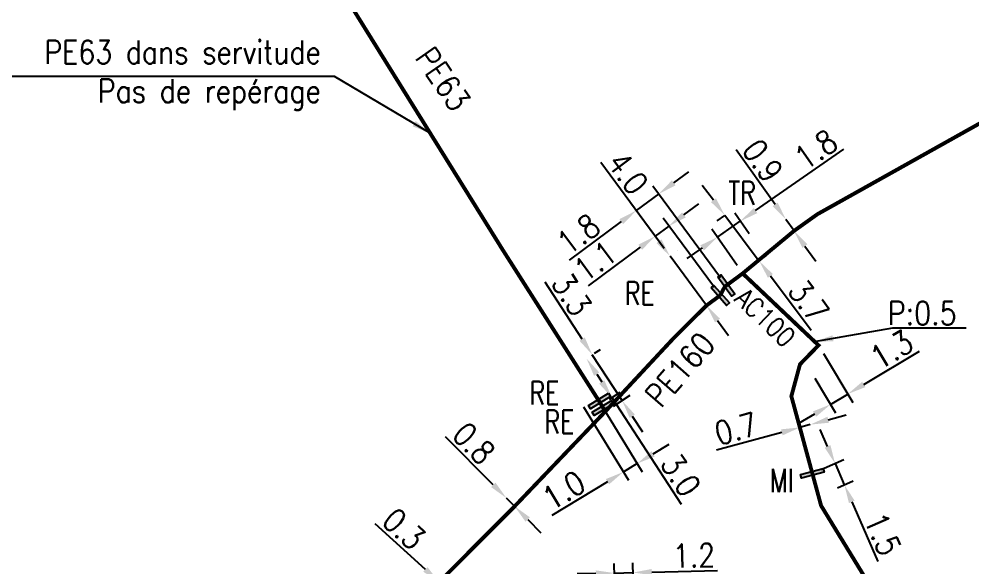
# Model space of a CAD drawing. Header units: millimetres. Extents: x 107995 to 109002, y 120994 to 122000.
# Drawn here: x 108598.7 to 108660.1, y 121178.5 to 121213.8 of the extents above; entities that cross this region are included whole.
import ezdxf
from ezdxf.enums import TextEntityAlignment as Align

# ---------------------------------------------------------------- set-up
doc = ezdxf.new("R2010")
doc.units = ezdxf.units.MM
doc.header["$PDMODE"] = 34
doc.linetypes.add('L_25_AP', pattern=[2000, 1000, 1000])
doc.linetypes.add('L_25_PE', pattern=[2000, 1000, 1000])
doc.layers.get('0').update_dxf_attribs({"linetype": 'CONTINUOUS'})
doc.layers.get('DEFPOINTS').update_dxf_attribs({"linetype": 'CONTINUOUS'})
for name, color, linetype in [('L_150', 1, 'CONTINUOUS'), ('L_300', 7, 'CONTINUOUS'), ('L_340', 7, 'CONTINUOUS')]:
    doc.layers.add(name, color=color, linetype=linetype)
doc.styles.get("Standard").update_dxf_attribs({"font": 'romans.shx', "width": 0.85})
doc.dimstyles.get("Standard").update_dxf_attribs({"dimtxt": 1.5, "dimasz": 1.2, "dimexe": 0.625, "dimexo": 0.625, "dimgap": 0.25, "dimtad": 1, "dimdec": 1, "dimzin": 0, "dimdsep": 46, "dimtxsty": 'Standard', "dimcen": -0.5, "dimadec": 0, "dimazin": 0, "dimtfac": 1, "dimtdec": 1, "dimtmove": 0, "dimatfit": 3, "dimfxl": 0, "dimtolj": 1, "dimtzin": 0, "dimarcsym": 0})

# ---------------------------------------------------------------- blocks, each defined once
blk = doc.blocks.new('*D552')
at = {"layer": 'DEFPOINTS', "color": 0, "linetype": 'Continuous', "transparency": 16777216}
for p in [(108648.11, 121200.855), (108648.11, 121200.855), (108648.633, 121200.123)]:
    blk.add_point(p, dxfattribs=at)
at = {"layer": 'L_150', "color": 0, "linetype": 'Continuous', "lineweight": -2, "transparency": 16777216}
for p, q in [((108647.412, 121201.831), (108644.906, 121205.339)), ((108648.633, 121200.123), (108648.11, 121200.855)), ((108649.331, 121199.147), (108650.029, 121198.17))]:
    blk.add_line(p, q, dxfattribs=at)
at = {"layer": 'L_150', "color": 0, "linetype": 'Continuous', "transparency": 16777216}
for points in [[(108647.575, 121201.948), (108647.25, 121201.715), (108648.11, 121200.855)], [(108649.494, 121199.263), (108649.168, 121199.03), (108648.633, 121200.123)]]:
    blk.add_solid(points, dxfattribs=at)
at = {"layer": 'L_150', "color": 0, "linetype": 'Continuous', "transparency": 16777216, "insert": (108646.624, 121204.655), "char_height": 1.5, "attachment_point": 5, "rotation": 305.55301}
blk.add_mtext('\\A1;0.9', dxfattribs=at)
blk = doc.blocks.new('*D553')
at = {"layer": 'DEFPOINTS', "color": 0, "linetype": 'Continuous', "transparency": 16777216}
for p in [(108645.168, 121200.745), (108646.096, 121199.416), (108645.323, 121197.382)]:
    blk.add_point(p, dxfattribs=at)
at = {"layer": 'L_150', "color": 0, "linetype": 'Continuous', "lineweight": -2, "transparency": 16777216}
for p, q in [((108646.152, 121201.432), (108651.839, 121205.4)), ((108645.738, 121199.928), (108644.81, 121201.258)), ((108643.693, 121199.716), (108645.168, 121200.745)), ((108644.965, 121197.894), (108643.336, 121200.229)), ((108642.709, 121199.03), (108641.725, 121198.343))]:
    blk.add_line(p, q, dxfattribs=at)
at = {"layer": 'L_150', "color": 0, "linetype": 'Continuous', "transparency": 16777216}
for points in [[(108646.038, 121201.596), (108646.266, 121201.268), (108645.168, 121200.745)], [(108642.595, 121199.194), (108642.824, 121198.866), (108643.693, 121199.716)]]:
    blk.add_solid(points, dxfattribs=at)
at = {"layer": 'L_150', "color": 0, "linetype": 'Continuous', "transparency": 16777216, "insert": (108650.041, 121205.365), "char_height": 1.5, "attachment_point": 5, "rotation": 34.90723}
blk.add_mtext('\\A1;1.8', dxfattribs=at)
blk = doc.blocks.new('*D554')
at = {"layer": 'DEFPOINTS', "color": 0, "linetype": 'Continuous', "transparency": 16777216}
for p in [(108649.682, 121187.642), (108649.682, 121187.642), (108649.007, 121187.458)]:
    blk.add_point(p, dxfattribs=at)
at = {"layer": 'L_150', "color": 0, "linetype": 'Continuous', "lineweight": -2, "transparency": 16777216}
for p, q in [((108650.84, 121187.956), (108651.998, 121188.271)), ((108649.682, 121187.642), (108649.007, 121187.458)), ((108647.849, 121187.143), (108643.63, 121185.997))]:
    blk.add_line(p, q, dxfattribs=at)
at = {"layer": 'L_150', "color": 0, "linetype": 'Continuous', "transparency": 16777216}
for points in [[(108650.788, 121188.149), (108650.893, 121187.763), (108649.682, 121187.642)], [(108647.796, 121187.336), (108647.901, 121186.95), (108649.007, 121187.458)]]:
    blk.add_solid(points, dxfattribs=at)
at = {"layer": 'L_150', "color": 0, "linetype": 'Continuous', "transparency": 16777216, "insert": (108644.898, 121187.378), "char_height": 1.5, "attachment_point": 5, "rotation": 15.20358}
blk.add_mtext('\\A1;0.7', dxfattribs=at)
blk = doc.blocks.new('*D555')
at = {"layer": 'DEFPOINTS', "color": 0, "linetype": 'Continuous', "transparency": 16777216}
for p in [(108650.211, 121192.752), (108649.645, 121191.168), (108652.097, 121189.61)]:
    blk.add_point(p, dxfattribs=at)
at = {"layer": 'L_150', "color": 0, "linetype": 'Continuous', "lineweight": -2, "transparency": 16777216}
for p, q in [((108650.532, 121192.216), (108652.419, 121189.074)), ((108653.126, 121190.228), (108656.718, 121192.384)), ((108649.967, 121190.633), (108651.305, 121188.405)), ((108650.983, 121188.941), (108652.097, 121189.61)), ((108649.954, 121188.323), (108648.925, 121187.705))]:
    blk.add_line(p, q, dxfattribs=at)
at = {"layer": 'L_150', "color": 0, "linetype": 'Continuous', "transparency": 16777216}
for points in [[(108653.023, 121190.399), (108653.229, 121190.056), (108652.097, 121189.61)], [(108649.851, 121188.494), (108650.057, 121188.152), (108650.983, 121188.941)]]:
    blk.add_solid(points, dxfattribs=at)
at = {"layer": 'L_150', "color": 0, "linetype": 'Continuous', "transparency": 16777216, "insert": (108654.922, 121192.472), "char_height": 1.5, "attachment_point": 5, "rotation": 30.982}
blk.add_mtext('\\A1;1.3', dxfattribs=at)
blk = doc.blocks.new('*D545')
at = {"layer": 'DEFPOINTS', "color": 0, "linetype": 'Continuous', "transparency": 16777216}
for p in [(108649.812, 121184.497), (108651.874, 121183.76), (108650.858, 121183.317)]:
    blk.add_point(p, dxfattribs=at)
at = {"layer": 'L_340', "color": 0, "linetype": 'Continuous', "lineweight": -2, "transparency": 16777216}
for p, q in [((108650.795, 121186.235), (108650.315, 121187.335)), ((108650.384, 121184.747), (108651.847, 121185.385)), ((108651.274, 121185.135), (108651.874, 121183.76)), ((108651.431, 121183.566), (108652.447, 121184.01)), ((108652.354, 121182.66), (108654.03, 121178.821))]:
    blk.add_line(p, q, dxfattribs=at)
at = {"layer": 'L_340', "color": 0, "linetype": 'Continuous', "transparency": 16777216}
for points in [[(108650.978, 121186.315), (108650.611, 121186.155), (108651.274, 121185.135)], [(108652.538, 121182.74), (108652.171, 121182.58), (108651.874, 121183.76)]]:
    blk.add_solid(points, dxfattribs=at)
at = {"layer": 'L_340', "color": 0, "linetype": 'Continuous', "transparency": 16777216, "insert": (108654.349, 121180.591), "char_height": 1.5, "attachment_point": 5, "rotation": 293.57552}
blk.add_mtext('\\A1;1.5', dxfattribs=at)
blk = doc.blocks.new('L_340_16')
at = {"linetype": 'Continuous'}
blk.add_hatch(color=0, dxfattribs=at).paths.add_polyline_path([(0.125, 0.75), (-0.125, 0.75), (-0.125, -0.75), (0.125, -0.75)])
at = {"color": 0, "linetype": 'Continuous'}
blk.add_lwpolyline([(-0.125, 0.75), (0.125, 0.75), (0.125, -0.75), (-0.125, -0.75)], close=True, dxfattribs=at)
at = {"color": 0, "linetype": 'Continuous', "width": 0.75}
for tag, height, flags, p in [('MI', 1.5, 8, (0, 3)), ('DEF_LEG', 1.2, 3, (0, -5)), ('DEF_COUP', 1.2, 3, (0, -7.5)), ('DEF_TYPE', 1.2, 3, (0, -10))]:
    blk.add_attdef(tag, text='', height=height, dxfattribs=dict(at, flags=flags)).set_placement(p, align=Align.MIDDLE)
blk = doc.blocks.new('*D964')
at = {"layer": 'DEFPOINTS', "color": 0, "linetype": 'Continuous', "transparency": 16777216}
for p in [(108630.096, 121182.907), (108630.096, 121182.907), (108630.625, 121182.375)]:
    blk.add_point(p, dxfattribs=at)
at = {"layer": 'L_150', "color": 0, "linetype": 'Continuous', "lineweight": -2, "transparency": 16777216}
for p, q in [((108629.251, 121183.759), (108626.17, 121186.86)), ((108630.625, 121182.375), (108630.096, 121182.907)), ((108631.471, 121181.524), (108632.316, 121180.672))]:
    blk.add_line(p, q, dxfattribs=at)
at = {"layer": 'L_150', "color": 0, "linetype": 'Continuous', "transparency": 16777216}
for points in [[(108629.393, 121183.9), (108629.109, 121183.618), (108630.096, 121182.907)], [(108631.612, 121181.665), (108631.329, 121181.383), (108630.625, 121182.375)]]:
    blk.add_solid(points, dxfattribs=at)
at = {"layer": 'L_150', "color": 0, "linetype": 'Continuous', "transparency": 16777216, "insert": (108627.997, 121186.44), "char_height": 1.5, "attachment_point": 5, "rotation": 314.80168}
blk.add_mtext('\\A1;0.8', dxfattribs=at)
blk = doc.blocks.new('*D965')
at = {"layer": 'DEFPOINTS', "color": 0, "linetype": 'Continuous', "transparency": 16777216}
for p in [(108625.761, 121177.499), (108625.982, 121177.297), (108625.982, 121177.297)]:
    blk.add_point(p, dxfattribs=at)
at = {"layer": 'L_150', "color": 0, "linetype": 'Continuous', "lineweight": -2, "transparency": 16777216}
for p, q in [((108624.874, 121178.308), (108621.644, 121181.254)), ((108625.982, 121177.297), (108625.761, 121177.499)), ((108626.869, 121176.488), (108627.755, 121175.68))]:
    blk.add_line(p, q, dxfattribs=at)
at = {"layer": 'L_150', "color": 0, "linetype": 'Continuous', "transparency": 16777216}
for points in [[(108625.009, 121178.456), (108624.739, 121178.16), (108625.761, 121177.499)], [(108627.004, 121176.636), (108626.734, 121176.341), (108625.982, 121177.297)]]:
    blk.add_solid(points, dxfattribs=at)
at = {"layer": 'L_150', "color": 0, "linetype": 'Continuous', "transparency": 16777216, "insert": (108623.49, 121180.924), "char_height": 1.5, "attachment_point": 5, "rotation": 317.62881}
blk.add_mtext('\\A1;0.3', dxfattribs=at)
blk = doc.blocks.new('*D976')
at = {"layer": 'DEFPOINTS', "color": 0, "linetype": 'Continuous', "transparency": 16777216}
for p in [(108637.063, 121178.077), (108637.129, 121175.504), (108638.342, 121175.063)]:
    blk.add_point(p, dxfattribs=at)
at = {"layer": 'L_300', "color": 0, "linetype": 'Continuous', "lineweight": -2, "transparency": 16777216}
for p, q in [((108637.113, 121176.129), (108637.047, 121178.702)), ((108638.326, 121175.688), (108638.248, 121178.733)), ((108635.864, 121178.046), (108634.664, 121178.016)), ((108637.063, 121178.077), (108638.264, 121178.108)), ((108639.464, 121178.138), (108643.699, 121178.247))]:
    blk.add_line(p, q, dxfattribs=at)
at = {"layer": 'L_300', "color": 0, "linetype": 'Continuous', "transparency": 16777216}
for points in [[(108635.858, 121178.246), (108635.869, 121177.846), (108637.063, 121178.077)], [(108639.459, 121178.338), (108639.469, 121177.938), (108638.264, 121178.108)]]:
    blk.add_solid(points, dxfattribs=at)
at = {"layer": 'L_300', "color": 0, "linetype": 'Continuous', "transparency": 16777216, "insert": (108642.18, 121179.208), "char_height": 1.5, "attachment_point": 5, "rotation": 1.46343}
blk.add_mtext('\\A1;1.2', dxfattribs=at)
blk = doc.blocks.new('*D983')
at = {"layer": 'DEFPOINTS', "color": 0, "linetype": 'Continuous', "transparency": 16777216}
for p in [(108640.641, 121198.491), (108640.641, 121198.491), (108642.989, 121195.315)]:
    blk.add_point(p, dxfattribs=at)
at = {"layer": 'L_150', "color": 0, "linetype": 'Continuous', "lineweight": -2, "transparency": 16777216}
for p, q in [((108639.928, 121199.456), (108636.177, 121204.531)), ((108641.144, 121198.863), (108641.144, 121198.863)), ((108642.989, 121195.315), (108640.641, 121198.491)), ((108643.492, 121195.686), (108643.492, 121195.686)), ((108643.703, 121194.35), (108644.416, 121193.385))]:
    blk.add_line(p, q, dxfattribs=at)
at = {"layer": 'L_150', "color": 0, "linetype": 'Continuous', "transparency": 16777216}
for points in [[(108640.089, 121199.575), (108639.767, 121199.337), (108640.641, 121198.491)], [(108643.863, 121194.468), (108643.542, 121194.231), (108642.989, 121195.315)]]:
    blk.add_solid(points, dxfattribs=at)
at = {"layer": 'L_150', "color": 0, "linetype": 'Continuous', "transparency": 16777216, "insert": (108637.924, 121203.85), "char_height": 1.5, "attachment_point": 5, "rotation": 306.47058}
blk.add_mtext('\\A1;4.0', dxfattribs=at)
blk = doc.blocks.new('*D984')
at = {"layer": 'DEFPOINTS', "color": 0, "linetype": 'Continuous', "transparency": 16777216}
for p in [(108644.642, 121201.499), (108644.164, 121201.14), (108644.279, 121196.597)]:
    blk.add_point(p, dxfattribs=at)
at = {"layer": 'L_150', "color": 0, "linetype": 'Continuous', "lineweight": -2, "transparency": 16777216}
for p, q in [((108643.443, 121202.099), (108642.722, 121203.058)), ((108644.142, 121201.124), (108643.665, 121200.765)), ((108644.164, 121201.14), (108646.388, 121198.183)), ((108644.779, 121196.973), (108646.888, 121198.559)), ((108647.109, 121197.224), (108649.737, 121193.73))]:
    blk.add_line(p, q, dxfattribs=at)
at = {"layer": 'L_150', "color": 0, "linetype": 'Continuous', "transparency": 16777216}
for points in [[(108643.603, 121202.22), (108643.283, 121201.979), (108644.164, 121201.14)], [(108647.269, 121197.344), (108646.949, 121197.104), (108646.388, 121198.183)]]:
    blk.add_solid(points, dxfattribs=at)
at = {"layer": 'L_150', "color": 0, "linetype": 'Continuous', "transparency": 16777216, "insert": (108649.583, 121195.599), "char_height": 1.5, "attachment_point": 5, "rotation": 306.94247}
blk.add_mtext('\\A1;3.7', dxfattribs=at)
blk = doc.blocks.new('*D985')
at = {"layer": 'DEFPOINTS', "color": 0, "linetype": 'Continuous', "transparency": 16777216}
for p in [(108639.685, 121199.784), (108640.641, 121198.491), (108643.874, 121195.968)]:
    blk.add_point(p, dxfattribs=at)
at = {"layer": 'L_340', "color": 0, "linetype": 'Continuous', "lineweight": -2, "transparency": 16777216}
for p, q in [((108641.535, 121201.152), (108642.5, 121201.865)), ((108643.502, 121196.471), (108640.198, 121200.941)), ((108640.27, 121198.994), (108639.314, 121200.287)), ((108640.57, 121200.438), (108639.685, 121199.784)), ((108638.72, 121199.071), (108635.363, 121196.59))]:
    blk.add_line(p, q, dxfattribs=at)
at = {"layer": 'L_340', "color": 0, "linetype": 'Continuous', "transparency": 16777216}
for points in [[(108641.416, 121201.312), (108641.654, 121200.991), (108640.57, 121200.438)], [(108638.601, 121199.232), (108638.839, 121198.91), (108639.685, 121199.784)]]:
    blk.add_solid(points, dxfattribs=at)
at = {"layer": 'L_340', "color": 0, "linetype": 'Continuous', "transparency": 16777216, "insert": (108635.824, 121198.174), "char_height": 1.5, "attachment_point": 5, "rotation": 36.47058}
blk.add_mtext('\\A1;1.1', dxfattribs=at)
blk = doc.blocks.new('*D986')
at = {"layer": 'DEFPOINTS', "color": 0, "linetype": 'Continuous', "transparency": 16777216}
for p in [(108638.466, 121201.434), (108640.641, 121198.491), (108644.273, 121196.606)]:
    blk.add_point(p, dxfattribs=at)
at = {"layer": 'L_340', "color": 0, "linetype": 'Continuous', "lineweight": -2, "transparency": 16777216}
for p, q in [((108640.878, 121203.218), (108641.843, 121203.931)), ((108643.901, 121197.109), (108639.542, 121203.007)), ((108639.913, 121202.504), (108638.466, 121201.434)), ((108640.27, 121198.994), (108638.094, 121201.937)), ((108637.501, 121200.721), (108634.132, 121198.231))]:
    blk.add_line(p, q, dxfattribs=at)
at = {"layer": 'L_340', "color": 0, "linetype": 'Continuous', "transparency": 16777216}
for points in [[(108640.759, 121203.379), (108640.997, 121203.057), (108639.913, 121202.504)], [(108637.382, 121200.882), (108637.619, 121200.56), (108638.466, 121201.434)]]:
    blk.add_solid(points, dxfattribs=at)
at = {"layer": 'L_340', "color": 0, "linetype": 'Continuous', "transparency": 16777216, "insert": (108634.739, 121199.924), "char_height": 1.5, "attachment_point": 5, "rotation": 36.47058}
blk.add_mtext('\\A1;1.8', dxfattribs=at)
blk = doc.blocks.new('L_340_20')
at = {"linetype": 'Continuous'}
blk.add_hatch(color=0, dxfattribs=at).paths.add_polyline_path([(0.125, 0.75), (-0.125, 0.75), (-0.125, -0.75), (0.125, -0.75)])
at = {"color": 0, "linetype": 'Continuous'}
blk.add_lwpolyline([(-0.125, 0.75), (0.125, 0.75), (0.125, -0.75), (-0.125, -0.75)], close=True, dxfattribs=at)
at = {"color": 0, "linetype": 'Continuous', "width": 0.75}
for tag, height, flags, p in [('RE', 1.5, 8, (0, 3)), ('DEF_LEG', 1.2, 3, (0, -5)), ('DEF_COUP', 1.2, 3, (0, -7.5)), ('DEF_TYPE', 1.2, 3, (0, -10))]:
    blk.add_attdef(tag, text='', height=height, dxfattribs=dict(at, flags=flags)).set_placement(p, align=Align.MIDDLE)
blk = doc.blocks.new('L_340_19')
at = {"linetype": 'Continuous'}
blk.add_hatch(color=0, dxfattribs=at).paths.add_polyline_path([(0.125, 0.75), (-0.125, 0.75), (-0.125, -0.75), (0.125, -0.75)])
at = {"color": 0, "linetype": 'Continuous'}
blk.add_lwpolyline([(-0.125, 0.75), (0.125, 0.75), (0.125, -0.75), (-0.125, -0.75)], close=True, dxfattribs=at)
at = {"color": 0, "linetype": 'Continuous', "width": 0.75}
for tag, height, flags, p in [('TR', 1.5, 8, (0, 3)), ('DEF_LEG', 1.2, 3, (0, -5)), ('DEF_COUP', 1.2, 3, (0, -7.5)), ('DEF_TYPE', 1.2, 3, (0, -10))]:
    blk.add_attdef(tag, text='', height=height, dxfattribs=dict(at, flags=flags)).set_placement(p, align=Align.MIDDLE)
blk = doc.blocks.new('*D988')
at = {"layer": 'DEFPOINTS', "color": 0, "linetype": 'Continuous', "transparency": 16777216}
for p in [(108634.743, 121189.319), (108636.205, 121188.938), (108638.527, 121185.133)]:
    blk.add_point(p, dxfattribs=at)
at = {"layer": 'L_340', "color": 0, "linetype": 'Continuous', "lineweight": -2, "transparency": 16777216}
for p, q in [((108635.069, 121188.785), (108637.957, 121184.053)), ((108636.531, 121188.404), (108638.852, 121184.6)), ((108639.551, 121185.758), (108640.576, 121186.383)), ((108638.527, 121185.133), (108637.631, 121184.587)), ((108636.607, 121183.961), (108633.031, 121181.779))]:
    blk.add_line(p, q, dxfattribs=at)
at = {"layer": 'L_340', "color": 0, "linetype": 'Continuous', "transparency": 16777216}
for points in [[(108639.447, 121185.929), (108639.655, 121185.588), (108638.527, 121185.133)], [(108636.503, 121184.132), (108636.711, 121183.791), (108637.631, 121184.587)]]:
    blk.add_solid(points, dxfattribs=at)
at = {"layer": 'L_340', "color": 0, "linetype": 'Continuous', "transparency": 16777216, "insert": (108633.786, 121183.411), "char_height": 1.5, "attachment_point": 5, "rotation": 31.39311}
blk.add_mtext('\\A1;1.0', dxfattribs=at)
blk = doc.blocks.new('*D989')
at = {"layer": 'DEFPOINTS', "color": 0, "linetype": 'Continuous', "transparency": 16777216}
for p in [(108635.259, 121191.901), (108636.205, 121188.938), (108636.894, 121189.385)]:
    blk.add_point(p, dxfattribs=at)
at = {"layer": 'L_340', "color": 0, "linetype": 'Continuous', "lineweight": -2, "transparency": 16777216}
for p, q in [((108635.913, 121190.895), (108636.24, 121190.391)), ((108636.729, 121189.278), (108637.418, 121189.726)), ((108636.894, 121189.385), (108641.358, 121182.519))]:
    blk.add_line(p, q, dxfattribs=at)
at = {"layer": 'L_340', "color": 0, "linetype": 'Continuous', "transparency": 16777216}
for points in [[(108636.08, 121191.004), (108635.745, 121190.786), (108635.259, 121191.901)], [(108636.408, 121190.5), (108636.072, 121190.282), (108636.894, 121189.385)]]:
    blk.add_solid(points, dxfattribs=at)
at = {"layer": 'L_340', "color": 0, "linetype": 'Continuous', "transparency": 16777216, "insert": (108641.332, 121184.394), "char_height": 1.5, "attachment_point": 5, "rotation": 303.02859}
blk.add_mtext('\\A1;3.0', dxfattribs=at)
blk = doc.blocks.new('*D990')
at = {"layer": 'DEFPOINTS', "color": 0, "linetype": 'Continuous', "transparency": 16777216}
for p in [(108635.259, 121191.901), (108637.551, 121189.192), (108636.477, 121188.493)]:
    blk.add_point(p, dxfattribs=at)
at = {"layer": 'L_150', "color": 0, "linetype": 'Continuous', "lineweight": -2, "transparency": 16777216}
for p, q in [((108634.978, 121193.15), (108632.595, 121196.815)), ((108637.551, 121189.192), (108635.632, 121192.144)), ((108635.783, 121192.242), (108636.156, 121192.485)), ((108637.001, 121188.834), (108638.075, 121189.532)), ((108638.205, 121188.186), (108638.859, 121187.18))]:
    blk.add_line(p, q, dxfattribs=at)
at = {"layer": 'L_150', "color": 0, "linetype": 'Continuous', "transparency": 16777216}
for points in [[(108635.146, 121193.259), (108634.81, 121193.041), (108635.632, 121192.144)], [(108638.373, 121188.295), (108638.038, 121188.077), (108637.551, 121189.192)]]:
    blk.add_solid(points, dxfattribs=at)
at = {"layer": 'L_150', "color": 0, "linetype": 'Continuous', "transparency": 16777216, "insert": (108634.298, 121196.031), "char_height": 1.5, "attachment_point": 5, "rotation": 303.02859}
blk.add_mtext('\\A1;3.3', dxfattribs=at)

msp = doc.modelspace()

# ---------------------------------------------------------------- linework, layer by layer
at = {"layer": 'L_150', "linetype": 'L_25_AP', "const_width": 0.25, "flags": 128}
for points in [[(108644.273, 121196.606), (108645.323, 121197.382), (108648.633, 121200.123), (108650.136, 121201.197), (108664.44, 121209.2), (108684.89, 121220.364), (108690.704, 121224.417), (108694.111, 121226.832), (108696.634, 121228.361), (108706.013, 121233.308), (108709.843, 121226.822), (108713.43, 121228.795), (108756.031, 121252.058), (108757.311, 121252.784), (108765.057, 121258.804), (108765.942, 121259.495)], [(108649.812, 121184.497), (108649.007, 121187.458), (108648.46, 121189.469), (108649.017, 121191.527), (108650.211, 121192.752), (108645.323, 121197.382)], [(108642.989, 121195.315), (108643.874, 121195.968)], [(108866.928, 121011.999), (108864.866, 121011.534), (108849.431, 121009.767), (108836.036, 121012.114), (108825.339, 121017.85), (108815.506, 121024.168), (108799.464, 121034.22), (108782.166, 121045.489), (108764.675, 121056.653), (108756.974, 121062.125), (108749.333, 121067.715), (108745.163, 121071.068), (108739.556, 121076.93), (108729.546, 121087.949), (108726.42, 121091.36), (108715.018, 121104.581), (108690.759, 121132.662), (108683.057, 121141.717), (108656.685, 121172.093), (108650.376, 121182.42), (108650.182, 121183.133), (108649.812, 121184.497)]]:
    msp.add_lwpolyline(points, dxfattribs=at)
at = {"layer": 'L_150', "linetype": 'L_25_PE', "const_width": 0.25, "flags": 128}
for points in [[(108636.205, 121188.938), (108629.881, 121198.863), (108618.249, 121217.575)], [(108643.874, 121195.968), (108644.172, 121196.533), (108644.273, 121196.606)], [(108642.989, 121195.315), (108640.926, 121193.268), (108636.468, 121188.484), (108630.625, 121182.375), (108625.761, 121177.499), (108623.808, 121175.165), (108622.081, 121172.505), (108620.066, 121168.611), (108618.407, 121165.327), (108617.199, 121162.289)], [(108636.468, 121188.484), (108636.205, 121188.938)]]:
    msp.add_lwpolyline(points, dxfattribs=at)

# ---------------------------------------------------------------- block references
at = {"layer": 'L_340'}
ref = msp.add_blockref('L_340_19', (108644.273, 121196.606), dxfattribs=dict(at, rotation=35.9570492157039))
ref.add_attrib('TR', 'TR', dxfattribs={"layer": '0', "color": 0, "linetype": 'Continuous', "height": 1.5, "width": 0.75}).set_placement((108645.286, 121202.554), align=Align.MIDDLE)
ref = msp.add_blockref('L_340_20', (108643.874, 121195.968), dxfattribs=dict(at, rotation=41.53992117544531))
ref.add_attrib('RE', 'RE', dxfattribs={"layer": '0', "color": 0, "linetype": 'Continuous', "height": 1.5, "width": 0.75}).set_placement((108638.686, 121196.1), align=Align.MIDDLE)
ref = msp.add_blockref('L_340_20', (108636.095, 121189.162), dxfattribs=dict(at, rotation=301.393106726792))
ref.add_attrib('RE', 'RE', dxfattribs={"layer": '0', "color": 0, "linetype": 'Continuous', "height": 1.5, "width": 0.75}).set_placement((108632.546, 121189.678), align=Align.MIDDLE)
ref = msp.add_blockref('L_340_20', (108636.33, 121188.721), dxfattribs=dict(at, rotation=301.393106726792))
ref.add_attrib('RE', 'RE', dxfattribs={"layer": '0', "color": 0, "linetype": 'Continuous', "height": 1.5, "width": 0.75}).set_placement((108633.515, 121187.817), align=Align.MIDDLE)
ref = msp.add_blockref('L_340_16', (108649.812, 121184.497), dxfattribs=dict(at, rotation=285.2035774332784))
ref.add_attrib('MI', 'MI', dxfattribs={"layer": '0', "color": 0, "linetype": 'Continuous', "height": 1.5, "width": 0.75, "flags": 8}).set_placement((108647.845, 121184.039), align=Align.MIDDLE)

# ---------------------------------------------------------------- texts
at = {"layer": 'L_150', "linetype": 'Continuous', "width": 0.85}
for s, height, rotation, p in [('PE63', 1.5, 304.53686, (108624.152, 121211.288)), ('AC100', 1.25, 316.47817, (108644.711, 121195.638)), ('PE160', 1.5, 48.80437, (108640.045, 121188.638))]:
    msp.add_text(s, height=height, rotation=rotation, dxfattribs=at).set_placement(p)
at = {"layer": 'L_150', "linetype": 'Continuous', "char_height": 1.5}
for s, insert, attachment_point in [('\\A1;PE63 dans servitude\\PPas de repérage', (108618.136, 121207.894), 9), ('\\A1;P:0.5', (108654.684, 121195.574), 1)]:
    msp.add_mtext(s, dxfattribs=dict(at, insert=insert, attachment_point=attachment_point))

# ---------------------------------------------------------------- dimensions: what is measured, and where the dimension line sits
at = {"layer": 'L_150', "linetype": 'Continuous'}
for base, p1, p2, angle, picture, middle in [((108645.168, 121200.745), (108645.323, 121197.382), (108646.096, 121199.416), 34.90723, '*D553', (108650.613, 121204.545)), ((108648.11, 121200.855), (108648.633, 121200.123), (108648.11, 121200.855), 305.55301, '*D552', (108645.81, 121204.073)), ((108652.097, 121189.61), (108649.645, 121191.168), (108650.211, 121192.752), 30.982, '*D555', (108655.436, 121191.615)), ((108649.682, 121187.642), (108649.007, 121187.458), (108649.682, 121187.642), 195.20358, '*D554', (108645.161, 121186.413)), ((108630.096, 121182.907), (108630.625, 121182.375), (108630.096, 121182.907), 314.80168, '*D964', (108627.288, 121185.735)), ((108625.982, 121177.297), (108625.761, 121177.499), (108625.982, 121177.297), 137.62881, '*D965', (108622.816, 121180.185))]:
    dim = msp.add_linear_dim(base=base, p1=p1, p2=p2, angle=angle, dimstyle='Standard', dxfattribs=at)
    dim.commit()
    dim.dimension.update_dxf_attribs({"geometry": picture, "text_midpoint": middle, "dimtype": 160})
for base, p1, p2, angle, picture, middle in [((108640.641, 121198.491), (108642.989, 121195.315), (108640.641, 121198.491), 306.47058, '*D983', (108637.119, 121203.256)), ((108644.164, 121201.14), (108644.279, 121196.597), (108644.642, 121201.499), 306.94247, '*D984', (108648.784, 121194.998))]:
    dim = msp.add_linear_dim(base=base, p1=p1, p2=p2, angle=angle, dimstyle='Standard', override={"dimatfit": 0}, dxfattribs=at)
    dim.commit()
    dim.dimension.update_dxf_attribs({"geometry": picture, "text_midpoint": middle, "dimtype": 160})
dim = msp.add_linear_dim(base=(108637.551, 121189.192), p1=(108635.259, 121191.901), p2=(108636.477, 121188.493), angle=123.02859, text='3.3', dimstyle='Standard', override={"dimatfit": 0}, dxfattribs=at)
dim.commit()
dim.dimension.update_dxf_attribs({"geometry": '*D990', "text_midpoint": (108633.46, 121195.485), "dimtype": 160})
at = {"layer": 'L_300', "linetype": 'Continuous'}
dim = msp.add_linear_dim(base=(108637.063, 121178.077), p1=(108638.342, 121175.063), p2=(108637.129, 121175.504), angle=1.46343, dimstyle='Standard', override={"dimexe": 0.625, "dimtad": 1, "dimdec": 1, "dimse1": 0, "dimse2": 0, "dimtdec": 1, "dimtofl": 1, "dimtmove": 0}, dxfattribs=at)
dim.commit()
dim.dimension.update_dxf_attribs({"geometry": '*D976', "text_midpoint": (108642.205, 121178.208), "dimtype": 160})
at = {"layer": 'L_340', "linetype": 'Continuous'}
for base, p1, picture, middle in [((108638.466, 121201.434), (108644.273, 121196.606), '*D986', (108635.334, 121199.119)), ((108639.685, 121199.784), (108643.874, 121195.968), '*D985', (108636.418, 121197.37))]:
    dim = msp.add_linear_dim(base=base, p1=p1, p2=(108640.641, 121198.491), angle=36.47058, dimstyle='Standard', override={"dimatfit": 0}, dxfattribs=at)
    dim.commit()
    dim.dimension.update_dxf_attribs({"geometry": picture, "text_midpoint": middle, "dimtype": 160})
for base, p1, p2, angle, picture, middle in [((108636.894, 121189.385), (108635.259, 121191.901), (108636.205, 121188.938), 123.02859, '*D989', (108640.494, 121183.848)), ((108638.527, 121185.133), (108634.743, 121189.319), (108636.205, 121188.938), 211.39311, '*D988', (108634.307, 121182.558)), ((108651.874, 121183.76), (108649.812, 121184.497), (108650.858, 121183.317), 113.57552, '*D545', (108653.432, 121180.191))]:
    dim = msp.add_linear_dim(base=base, p1=p1, p2=p2, angle=angle, dimstyle='Standard', dxfattribs=at)
    dim.commit()
    dim.dimension.update_dxf_attribs({"geometry": picture, "text_midpoint": middle, "dimtype": 160})

# ---------------------------------------------------------------- leaders
at = {"layer": 'L_150', "linetype": 'Continuous', "annotation_type": 0, "has_hookline": 1}
for points, override, hookline_direction, text_width in [([(108625.182, 121206.423), (108619.006, 121210.07), (108617.806, 121210.07)], {"dimatfit": 0}, 1, 19.975), ([(108649.961, 121192.988), (108654.992, 121193.876)], {"dimgap": 0.25, "dimtad": 1}, 0, 4.493)]:
    msp.add_leader(points, dimstyle='Standard', override=override, dxfattribs=dict(at, hookline_direction=hookline_direction, text_width=text_width))

doc.saveas('drawing.dxf')
